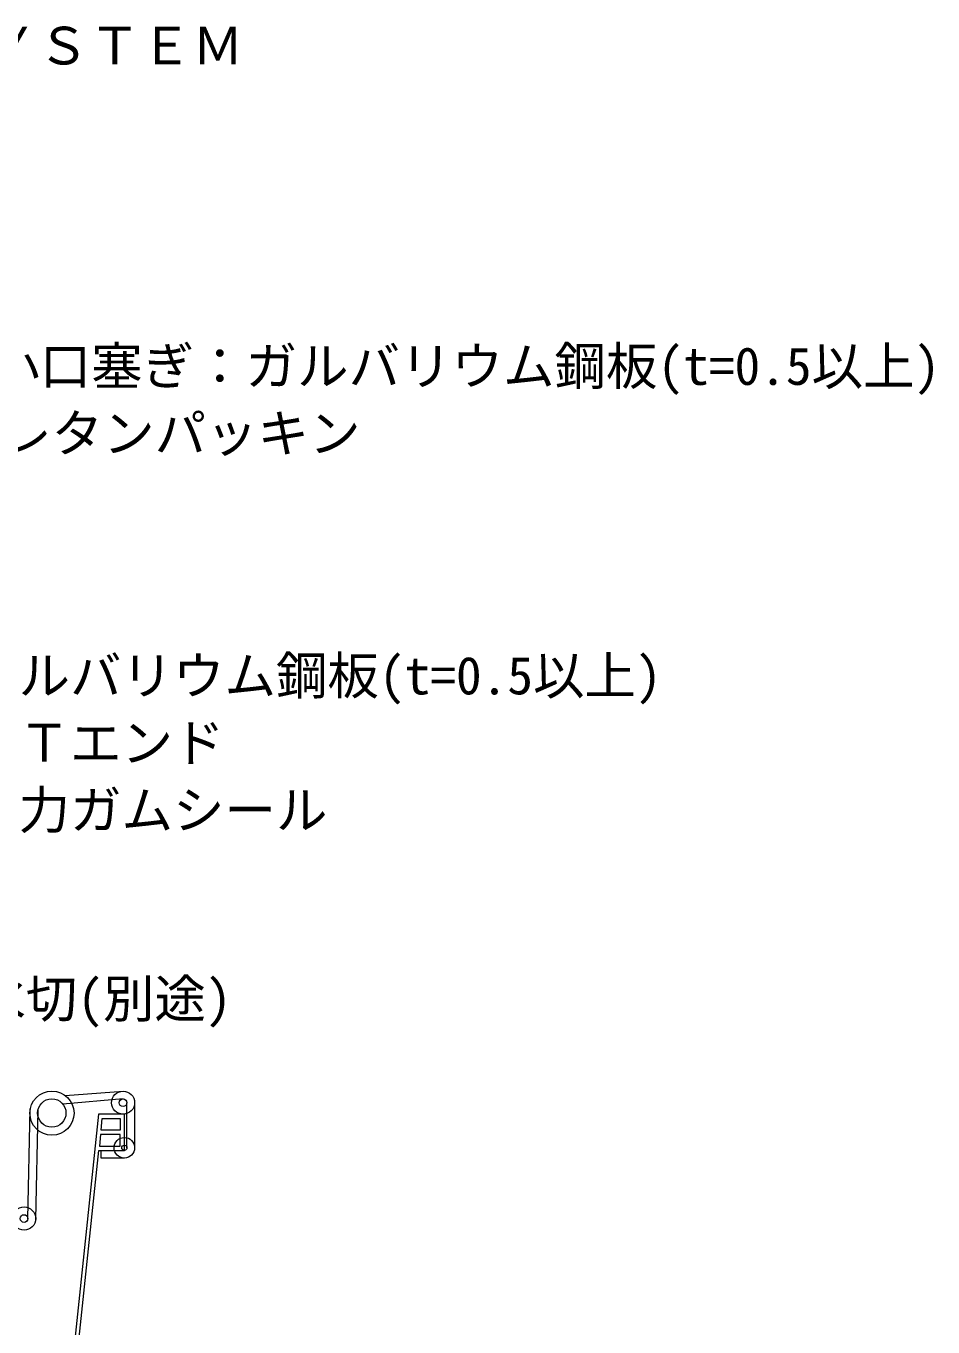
# Model space of a CAD drawing. Units: millimetres, scale not verified. Extents: x -1380 to 1380, y -955 to 955.
# Drawn here: x 394 to 747, y -361 to 144 of the extents above; entities that cross this region are included whole.
import ezdxf
from ezdxf.enums import TextEntityAlignment as Align

# ---------------------------------------------------------------- set-up
doc = ezdxf.new("R2010")
doc.units = ezdxf.units.MM
doc.header["$LTSCALE"] = 3
doc.layers.add('0-4_MOJI', color=7, linetype='Continuous', lineweight=18)
doc.layers.add('0-7_KANAMONO', color=5, linetype='Continuous', lineweight=18)
doc.styles.add('ＭＳ ゴシック', font='')
doc.styles.get('ＭＳ ゴシック').set_extended_font_data('MS Gothic')

msp = doc.modelspace()

# ---------------------------------------------------------------- linework, layer by layer
at = {"layer": '0-7_KANAMONO'}
for p, q in [((432.057, -272.774), (408.633, -274.774)), ((409.609, -271.467), (432.094, -269.772)), ((395.123, -319.356), (396.027, -276.698)), ((399.001, -277.179), (398.114, -319.594)), ((433.556, -291.774), (433.556, -274.274)), ((436.556, -274.274), (436.556, -291.774))]:
    msp.add_line(p, q, dxfattribs=at)
for points in [[(270.557, -322.774), (280.901, -322.774), (291.541, -398.774), (411.565, -398.774), (422.695, -292.774), (432.557, -292.774), (432.557, -278.774), (422.557, -278.774), (411.427, -384.774), (406.565, -384.774), (406.565, -397.174), (296.556, -397.174), (296.556, -384.774), (291.196, -384.774), (280.556, -308.774), (270.557, -308.774)], [(430.956, -280.374), (430.956, -284.974), (423.514, -284.974), (423.997, -280.374)], [(430.956, -291.174), (430.956, -286.574), (423.346, -286.574), (422.863, -291.174)]]:
    msp.add_lwpolyline(points, close=True, dxfattribs=at)
msp.add_lwpolyline([(432.557, -295.774), (423.556, -295.774), (423.556, -292.774), (432.557, -292.774)], dxfattribs=at)
for centre, radius in [((404.442, -278.299), 8.566), ((404.391, -278.274), 5.5), ((432.073, -274.255), 4.483), ((432.056, -274.274), 1.5), ((432.557, -291.774), 4), ((432.557, -291.774), 1), ((393.629, -319.277), 4.497), ((393.626, -319.275), 1.499)]:
    msp.add_circle(centre, radius, dxfattribs=at)

# ---------------------------------------------------------------- texts
at = {"layer": '0-4_MOJI', "style": 'ＭＳ ゴシック'}
for s, p in [('ＹＰ－ＳＹＳＴＥＭ', (298.894, 124.767)), ('軒先小口塞ぎ：ガルバリウム鋼板(t=0.5以上)', (339.669, 0.253)), ('ウレタンパッキン', (364.308, -25.867)), ('ガルバリウム鋼板(t=0.5以上)', (371.46, -120.009)), ('ＶＴエンド', (371.46, -146.128)), ('強力ガムシール', (371.46, -172.248)), ('水切(別途)', (374.281, -245.564))]:
    msp.add_text(s, height=14.66, dxfattribs=at).set_placement(p, align=Align.BOTTOM_LEFT)

doc.saveas('drawing.dxf')
